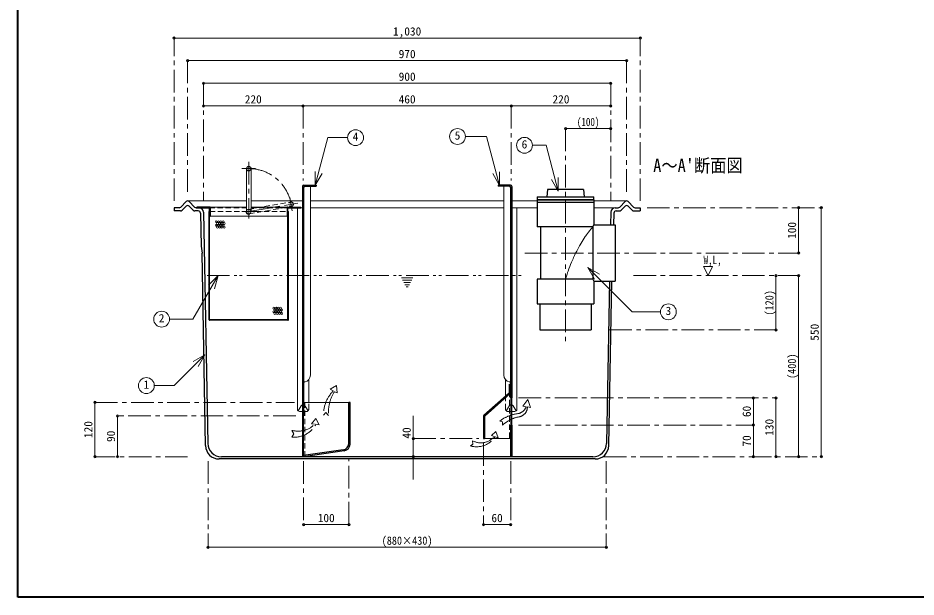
# Model space of a CAD drawing. Units: millimetres at full size, sheet at 1:10. Extents: x -2094 to 1956, y -1414 to 1396.
# Drawn here: x -2094 to -109, y -1414 to -134 of the extents above; entities that cross this region are included whole.
import ezdxf
from ezdxf.enums import TextEntityAlignment as Align

# ---------------------------------------------------------------- set-up
doc = ezdxf.new("R2010")
doc.units = ezdxf.units.MM
doc.header["$LTSCALE"] = 10
doc.header["$PDMODE"] = 32
doc.header["$PDSIZE"] = 5
for name, pattern in [('CHAIN1', [8, 5, -1, 1, -1]), ('DASHED1', [1.8, 1.2, -0.6]), ('DOUBLE_CHAIN1', [8.8, 5, -1, 0.6, -0.6, 0.6, -1])]:
    doc.linetypes.add(name, pattern=pattern)
doc.layers.add('0-0_ﾚｲﾔ1', color=4, linetype='Continuous', lineweight=9)
doc.styles.add('ＭＳ ゴシック', font='')
doc.styles.get('ＭＳ ゴシック').set_extended_font_data('MS Gothic')

msp = doc.modelspace()

# ---------------------------------------------------------------- linework, layer by layer
at = {"layer": '0-0_ﾚｲﾔ1', "color": 1, "lineweight": 40}
for p, q in [((-2093.69, -1413.67), (-2093.69, 1396.33)), ((1956.31, -1413.67), (-2093.69, -1413.67))]:
    msp.add_line(p, q, dxfattribs=at)
at = {"layer": '0-0_ﾚｲﾔ1'}
for p, q in [((-1748.69, -178.67), (-718.69, -178.67)), ((-748.69, -228.67), (-1718.69, -228.67)), ((-1683.69, -278.67), (-783.69, -278.67)), ((-1463.69, -328.67), (-1683.69, -328.67)), ((-1003.69, -328.67), (-1463.69, -328.67)), ((-783.69, -328.67), (-1003.69, -328.67)), ((-883.69, -378.67), (-783.69, -378.67)), ((-1718.69, -538.67), (-1588.69, -538.67)), ((-1670.19, -552.17), (-1588.69, -552.17)), ((-1578.69, -538.67), (-1464.94, -538.67)), ((-1578.69, -552.17), (-1497.19, -552.17)), ((-1476.28, -998.67), (-1476.28, -553.67)), ((-1468.69, -553.67), (-1464.94, -553.67)), ((-1447.44, -538.67), (-1020.69, -538.67)), ((-1447.44, -553.67), (-1020.69, -553.67)), ((-1001.69, -538.67), (-946.19, -538.67)), ((-1001.69, -553.67), (-946.19, -553.67)), ((-991.1, -998.67), (-991.1, -553.67)), ((-821.19, -538.67), (-748.69, -538.67)), ((-821.19, -553.67), (-773.87, -553.67)), ((-368.69, -653.67), (-368.69, -553.67)), ((-318.69, -1103.67), (-318.69, -553.67)), ((-1668.69, -572.17), (-1498.69, -572.17)), ((-418.69, -823.67), (-418.69, -703.67)), ((-368.69, -1103.67), (-368.69, -703.67)), ((-1451.1, -983.67), (-1451.1, -933.49)), ((-1016.28, -969.55), (-1016.28, -933.49)), ((-1923.69, -1103.67), (-1923.69, -983.67)), ((-1474.82, -1002.2), (-1467.95, -991.04)), ((-992.57, -1002.2), (-999.43, -991.04)), ((-468.69, -1033.67), (-468.69, -973.67)), ((-418.69, -973.67), (-418.69, -1103.67)), ((-1471.28, -1003.67), (-1464.94, -1003.67)), ((-996.1, -1003.67), (-1002.44, -1003.67)), ((-1873.69, -1013.67), (-1873.69, -1103.67)), ((-1220.19, -1153.67), (-1220.19, -1013.67)), ((-468.69, -1103.67), (-468.69, -1033.67)), ((-1362.44, -1253.67), (-1462.44, -1253.67)), ((-1004.94, -1253.67), (-1064.94, -1253.67)), ((-1673.69, -1303.67), (-793.69, -1303.67))]:
    msp.add_line(p, q, dxfattribs=at)
at = {"layer": '0-0_ﾚｲﾔ1', "linetype": 'CHAIN1'}
for p, q in [((-1748.69, -538.67), (-1748.69, -178.67)), ((-718.69, -538.67), (-718.69, -178.67)), ((-1718.69, -228.67), (-1718.69, -523.67)), ((-748.69, -228.67), (-748.69, -523.67)), ((-1683.69, -278.67), (-1683.69, -538.67)), ((-783.69, -278.67), (-783.69, -538.67)), ((-1463.69, -328.67), (-1463.69, -493.67)), ((-1003.69, -328.67), (-1003.69, -493.67)), ((-883.69, -378.67), (-883.69, -858.67)), ((-1583.69, -452.17), (-1583.69, -577.17)), ((-1598.69, -467.17), (-1568.69, -467.17)), ((-1487.53, -560.61), (-1492.69, -531.05)), ((-1583.69, -562.17), (-1475.33, -543.25)), ((-703.69, -553.67), (-318.69, -553.67)), ((-1598.69, -562.17), (-1568.69, -562.17)), ((-973.69, -653.67), (-368.69, -653.67)), ((-733.69, -703.67), (-368.69, -703.67)), ((-787.19, -823.67), (-418.69, -823.67)), ((-1923.69, -983.67), (-1482.44, -983.67)), ((-987.44, -973.67), (-418.69, -973.67)), ((-1479.94, -1013.67), (-1873.69, -1013.67)), ((-987.44, -1033.67), (-468.69, -1033.67)), ((-1220.19, -1063.67), (-1074.94, -1063.67)), ((-1064.94, -1073.67), (-1064.94, -1253.67)), ((-1718.69, -1103.67), (-1923.69, -1103.67)), ((-1362.44, -1253.67), (-1362.44, -1108.67)), ((-798.69, -1103.67), (-318.69, -1103.67)), ((-1673.69, -1113.67), (-1673.69, -1303.67)), ((-1462.44, -1113.67), (-1462.44, -1253.67)), ((-1004.94, -1113.67), (-1004.94, -1253.67)), ((-793.69, -1113.67), (-793.69, -1303.67))]:
    msp.add_line(p, q, dxfattribs=at)
at = {"layer": '0-0_ﾚｲﾔ1', "color": 7, "lineweight": 18}
for p, q in [((-1104.88, -396.2), (-1058.34, -396.2)), ((-1029.37, -504.31), (-1058.34, -396.2)), ((-956.98, -415.62), (-926.84, -415.62)), ((-899.65, -517.1), (-926.84, -415.62)), ((-1588.69, -467.17), (-1588.69, -562.17)), ((-1578.69, -467.17), (-1578.69, -562.17)), ((-1436.76, -503.61), (-1436.76, -473.61)), ((-1029.37, -504.31), (-1029.37, -474.31)), ((-1436.76, -503.61), (-1421.76, -477.63)), ((-1029.37, -504.31), (-1044.37, -478.33)), ((-899.65, -517.1), (-914.65, -491.12)), ((-899.65, -517.1), (-899.65, -487.1)), ((-1447.44, -506.17), (-1447.44, -923.67)), ((-1019.94, -506.17), (-1019.94, -923.67)), ((-834.37, -685.37), (-819.37, -711.35)), ((-834.37, -685.37), (-808.39, -700.37)), ((-578.69, -683.67), (-558.69, -683.67)), ((-568.69, -703.67), (-578.69, -683.67)), ((-568.69, -703.67), (-558.69, -683.67)), ((-1651.51, -703.49), (-1707.13, -799.83)), ((-1651.51, -703.49), (-1672.72, -724.7)), ((-1651.51, -703.49), (-1659.27, -732.47)), ((-1758.78, -799.83), (-1707.13, -799.83)), ((-1680.67, -878.65), (-1748.56, -946.53)), ((-1680.67, -878.65), (-1706.66, -893.65)), ((-1680.67, -878.65), (-1695.67, -904.63)), ((-1792.4, -946.53), (-1748.56, -946.53)), ((-1362.44, -983.67), (-1462.44, -983.67)), ((-1004.94, -1033.67), (-1004.94, -973.67)), ((-1002.44, -973.67), (-1002.44, -1033.67)), ((-1464.94, -1103.67), (-1464.94, -1013.67)), ((-1462.44, -1013.67), (-1462.44, -1101.14)), ((-1062.44, -1063.67), (-1004.94, -1063.67))]:
    msp.add_line(p, q, dxfattribs=at)
at = {"layer": '0-0_ﾚｲﾔ1', "color": 5, "lineweight": 25}
for p, q in [((-1464.94, -506.67), (-1464.94, -1013.67)), ((-1462.44, -509.17), (-1462.44, -1013.67)), ((-1461.94, -503.67), (-1434.94, -503.67)), ((-1459.44, -506.17), (-1434.94, -506.17)), ((-1434.94, -503.67), (-1434.94, -506.17)), ((-1032.44, -503.67), (-1032.44, -506.17)), ((-1005.44, -503.67), (-1032.44, -503.67)), ((-1007.94, -506.17), (-1032.44, -506.17)), ((-1004.94, -973.67), (-1004.94, -509.17)), ((-1002.44, -506.67), (-1002.44, -973.67)), ((-923.69, -513.67), (-924.69, -529.67)), ((-843.69, -513.67), (-923.69, -513.67)), ((-843.69, -513.67), (-842.69, -529.67)), ((-946.19, -529.67), (-946.19, -535.17)), ((-946.19, -529.67), (-821.19, -529.67)), ((-946.19, -535.17), (-821.19, -535.17)), ((-821.19, -535.17), (-821.19, -529.67)), ((-1748.69, -553.67), (-1748.69, -560.67)), ((-1737.58, -553.67), (-1748.69, -553.67)), ((-1734.01, -552.16), (-1722.26, -540.17)), ((-1731.07, -559.16), (-1722.26, -550.17)), ((-1703.37, -552.16), (-1715.12, -540.17)), ((-1706.32, -559.16), (-1715.12, -550.17)), ((-1699.8, -553.67), (-1670.94, -553.67)), ((-1698.69, -553.67), (-1698.69, -552.17)), ((-1670.19, -552.17), (-1698.69, -552.17)), ((-1670.19, -800.67), (-1670.19, -554.42)), ((-1668.69, -553.67), (-1668.69, -572.17)), ((-1498.69, -553.67), (-1498.69, -572.17)), ((-1497.19, -552.17), (-1468.69, -552.17)), ((-1497.19, -800.67), (-1497.19, -554.42)), ((-1496.44, -553.67), (-1468.69, -553.67)), ((-1468.69, -553.67), (-1468.69, -552.17)), ((-946.19, -536.17), (-946.19, -596.17)), ((-946.19, -541.17), (-821.19, -541.17)), ((-773.87, -553.67), (-767.58, -553.67)), ((-764.01, -552.16), (-752.26, -540.17)), ((-761.07, -559.16), (-752.26, -550.17)), ((-733.37, -552.16), (-745.12, -540.17)), ((-736.32, -559.16), (-745.12, -550.17)), ((-729.8, -553.67), (-718.69, -553.67)), ((-718.69, -553.67), (-718.69, -560.67)), ((-1734.64, -560.67), (-1748.69, -560.67)), ((-1695.47, -560.67), (-1702.74, -560.67)), ((-1683.51, -563.48), (-1674.23, -1074.21)), ((-1671.19, -562.17), (-1670.19, -562.17)), ((-1671.19, -801.17), (-1671.19, -562.17)), ((-1670.19, -572.17), (-1668.69, -572.17)), ((-1498.69, -572.17), (-1497.19, -572.17)), ((-1497.19, -562.17), (-1496.19, -562.17)), ((-1496.19, -801.17), (-1496.19, -562.17)), ((-783.87, -563.48), (-784.37, -591.17)), ((-776.91, -565.57), (-777.37, -591.17)), ((-771.91, -560.67), (-764.64, -560.67)), ((-732.74, -560.67), (-718.69, -560.67)), ((-773.69, -591.17), (-773.69, -716.17)), ((-823.69, -596.17), (-946.19, -596.17)), ((-938.69, -596.17), (-938.69, -711.17)), ((-823.69, -596.17), (-823.69, -711.17)), ((-1679.14, -1079.21), (-1686.87, -653.67)), ((-946.19, -711.17), (-946.19, -766.17)), ((-823.69, -711.17), (-946.19, -711.17)), ((-823.69, -711.17), (-821.19, -716.17)), ((-821.19, -716.17), (-821.19, -766.17)), ((-821.19, -716.17), (-773.69, -716.17)), ((-786.65, -716.17), (-793.16, -1074.21)), ((-788.25, -1079.21), (-781.64, -716.17)), ((-946.19, -766.17), (-821.19, -766.17)), ((-827.19, -766.17), (-827.19, -823.67)), ((-1497.19, -802.17), (-1670.19, -802.17)), ((-1497.69, -801.17), (-1669.69, -801.17)), ((-1007.44, -943.67), (-1004.94, -943.67)), ((-1007.44, -960.31), (-1007.44, -943.67)), ((-1063.94, -1012.1), (-1008.44, -962.55)), ((-1061.44, -1013.22), (-1005.94, -963.67)), ((-1359.94, -983.67), (-1362.44, -983.67)), ((-1362.44, -1073.54), (-1362.44, -983.67)), ((-1359.94, -1075.7), (-1359.94, -983.67)), ((-1004.94, -973.67), (-1002.44, -973.67)), ((-1462.44, -1013.67), (-1464.94, -1013.67)), ((-1064.94, -1014.34), (-1064.94, -1063.67)), ((-1062.44, -1015.46), (-1062.44, -1063.67)), ((-1004.94, -1033.67), (-1002.44, -1033.67)), ((-1004.94, -1103.67), (-1004.94, -1033.67)), ((-1002.44, -1033.67), (-1002.44, -1103.67)), ((-1064.94, -1063.67), (-1062.44, -1063.67)), ((-1372.77, -1090.54), (-1462.44, -1103.67)), ((-1375.27, -1088.38), (-1462.38, -1101.13)), ((-818.24, -1108.67), (-1649.14, -1108.67)), ((-823.15, -1103.67), (-1644.23, -1103.67))]:
    msp.add_line(p, q, dxfattribs=at)
at = {"layer": '0-0_ﾚｲﾔ1', "linetype": 'DASHED1'}
for p, q in [((-1670.94, -553.67), (-1588.69, -553.67)), ((-1584.55, -557.24), (-1490.97, -540.9)), ((-1582.83, -567.09), (-1489.25, -550.76)), ((-1578.69, -553.67), (-1496.44, -553.67)), ((-1670.19, -562.17), (-1598.69, -562.17)), ((-1568.69, -562.17), (-1497.19, -562.17)), ((-1016.28, -998.67), (-1016.28, -969.55)), ((-1007.44, -960.31), (-1007.44, -1063.67)), ((-1459.94, -983.67), (-1459.94, -1103.3)), ((-1452.57, -1002.2), (-1459.43, -991.04)), ((-1451.1, -998.67), (-1451.1, -983.67)), ((-1014.82, -1002.2), (-1007.95, -991.04)), ((-1456.1, -1003.67), (-1464.94, -1003.67)), ((-1011.28, -1003.67), (-1002.44, -1003.67))]:
    msp.add_line(p, q, dxfattribs=at)
at = {"layer": '0-0_ﾚｲﾔ1', "linetype": 'DOUBLE_CHAIN1'}
for p, q in [((-1675.96, -703.67), (-973.69, -703.67)), ((-1246.19, -708.67), (-1221.19, -708.67)), ((-1243.69, -713.67), (-1223.69, -713.67)), ((-1241.19, -718.67), (-1226.19, -718.67)), ((-1238.69, -723.67), (-1228.69, -723.67)), ((-1236.19, -728.67), (-1231.19, -728.67)), ((-1403.75, -954.51), (-1389.62, -946.48)), ((-1396.88, -957.94), (-1403.75, -954.51)), ((-978.23, -991.74), (-966.76, -977.63)), ((-970.74, -993.41), (-978.23, -991.74)), ((-1418.65, -1012.18), (-1413.3, -1006.07)), ((-1407.57, -1012.57), (-1413.3, -1006.07)), ((-1427.84, -1032.89), (-1435.52, -1019.43)), ((-1029.05, -1025.12), (-1022.94, -1026.74)), ((-1022.91, -1033.64), (-1022.94, -1026.74)), ((-1488.19, -1045.49), (-1484.22, -1053.48)), ((-1435.48, -1032.12), (-1427.84, -1032.89)), ((-1047.52, -1057.09), (-1037.37, -1047.83)), ((-1488.58, -1060.39), (-1484.22, -1053.48)), ((-1088.99, -1068.45), (-1088.55, -1075.84)), ((-1041.26, -1058.9), (-1047.52, -1057.09)), ((-1093.93, -1079.7), (-1088.55, -1075.84))]:
    msp.add_line(p, q, dxfattribs=at)
at = {"layer": '0-0_ﾚｲﾔ1', "color": 7, "lineweight": 18}
for points in [[(-1436.76, -503.61), (-1408.67, -398.76), (-1365.15, -398.76)], [(-834.37, -685.37), (-736.17, -783.57), (-673.88, -783.57)]]:
    msp.add_lwpolyline(points, dxfattribs=at)
at = {"layer": '0-0_ﾚｲﾔ1', "color": 5, "lineweight": 25}
for points in [[(-946.19, -536.17), (-821.19, -536.17), (-821.19, -591.17)], [(-1690.48, -565.57), (-1689.15, -638.67), (-1686.87, -653.67)], [(-823.69, -596.17), (-821.19, -591.17), (-773.69, -591.17)], [(-940.19, -766.17), (-940.19, -823.67), (-827.19, -823.67)]]:
    msp.add_lwpolyline(points, dxfattribs=at)
at = {"layer": '0-0_ﾚｲﾔ1'}
msp.add_lwpolyline([(-823.69, -596.17), (-825.17, -597.95), (-827.71, -601.04), (-830.23, -604.13), (-832.71, -607.26), (-835.15, -610.41), (-837.54, -613.61), (-838.88, -615.49), (-840.3, -617.52), (-842.67, -621.06), (-844.96, -624.66), (-847.19, -628.3), (-849.35, -631.99), (-851.47, -635.7), (-852.68, -637.86), (-854.13, -640.5), (-856.58, -645.07), (-858.98, -649.66), (-861.32, -654.29), (-863.6, -658.95), (-865.82, -663.63), (-867.08, -666.36), (-868.33, -669.14), (-870.43, -673.95), (-872.46, -678.79), (-874.41, -683.67), (-876.27, -688.58), (-878.05, -693.52), (-879.03, -696.4), (-879.49, -697.78), (-880.27, -700.17), (-881.04, -702.57), (-881.79, -704.96), (-882.53, -707.37), (-883.27, -709.77), (-883.69, -711.17)], dxfattribs=at)
at = {"layer": '0-0_ﾚｲﾔ1', "linetype": 'DOUBLE_CHAIN1'}
for points in [[(-1394.59, -960.24), (-1388.47, -962.53), (-1389.62, -946.48)], [(-968.01, -993.41), (-961.18, -994.69), (-966.76, -977.63)], [(-1438.16, -1032.12), (-1445.41, -1031.2), (-1435.52, -1019.43)], [(-1039.38, -1059.75), (-1032.81, -1062.09), (-1037.37, -1047.83)]]:
    msp.add_lwpolyline(points, dxfattribs=at)
at = {"layer": '0-0_ﾚｲﾔ1', "color": 7, "lineweight": 18}
for centre in [(-1347.65, -398.76), (-1122.38, -396.2), (-974.48, -415.62), (-656.38, -783.57), (-1776.28, -799.83), (-1809.9, -946.53)]:
    msp.add_circle(centre, 17.5, dxfattribs=at)
at = {"layer": '0-0_ﾚｲﾔ1', "color": 5, "lineweight": 25}
msp.add_circle((-1583.69, -467.17), 5, dxfattribs=at)
at = {"layer": '0-0_ﾚｲﾔ1', "linetype": 'DASHED1'}
msp.add_circle((-1490.11, -545.83), 5, dxfattribs=at)
at = {"layer": '0-0_ﾚｲﾔ1'}
for centre in [(-1655.39, -584.48), (-1655.39, -592.48), (-1652.89, -588.48), (-1652.89, -596.48), (-1650.39, -584.48), (-1650.39, -592.48), (-1647.89, -588.48), (-1647.89, -596.48), (-1645.39, -584.48), (-1645.39, -592.48), (-1642.89, -588.48), (-1642.89, -596.48), (-1640.39, -584.48), (-1640.39, -592.48), (-1637.89, -588.48), (-1637.89, -596.48), (-1528.47, -775.37), (-1523.47, -775.37), (-1518.47, -775.37), (-1513.47, -775.37), (-1528.47, -783.37), (-1525.97, -779.37), (-1525.97, -787.37), (-1523.47, -783.37), (-1520.97, -779.37), (-1520.97, -787.37), (-1518.47, -783.37), (-1515.97, -779.37), (-1515.97, -787.37), (-1513.47, -783.37), (-1510.97, -779.37), (-1510.97, -787.37)]:
    msp.add_circle(centre, 2, dxfattribs=at)
at = {"layer": '0-0_ﾚｲﾔ1', "linetype": 'CHAIN1'}
msp.add_arc((-1583.69, -562.17), 95, 9.90103, 90, dxfattribs=at)
at = {"layer": '0-0_ﾚｲﾔ1', "color": 5, "lineweight": 25}
for centre, radius, start, end in [((-1461.94, -506.67), 3, 90, 180), ((-1459.44, -509.17), 3, 90, 180), ((-1007.94, -509.17), 3, 0, 90), ((-1005.44, -506.67), 3, 0, 90), ((-1737.58, -548.67), 5, 270, 315.6053), ((-1718.69, -543.67), 5, 44.3947, 135.6053), ((-1718.69, -553.67), 5, 44.3947, 135.6053), ((-1699.8, -548.67), 5, 224.3947, 270), ((-1693.51, -563.67), 10, 1.04163, 90), ((-1670.94, -554.42), 0.75, 0, 90), ((-1670.19, -553.67), 1.5, 0, 90), ((-1497.19, -553.67), 1.5, 90, 180), ((-1496.44, -554.42), 0.75, 90, 180), ((-773.87, -563.67), 10, 90, 178.95837), ((-767.58, -548.67), 5, 270, 315.6053), ((-748.69, -543.67), 5, 44.3947, 135.6053), ((-748.69, -553.67), 5, 44.3947, 135.6053), ((-729.8, -548.67), 5, 224.3947, 270), ((-1734.64, -555.67), 5, 270, 315.6053), ((-1702.74, -555.67), 5, 224.3947, 270), ((-1695.47, -565.67), 5, 1.04163, 90), ((-771.91, -565.67), 5, 90, 178.95837), ((-764.64, -555.67), 5, 270, 315.6053), ((-732.74, -555.67), 5, 224.3947, 270), ((-1670.19, -801.17), 1, 180, 270), ((-1669.69, -800.67), 0.5, 180, 270), ((-1497.69, -800.67), 0.5, 270, 0), ((-1497.19, -801.17), 1, 270, 0), ((-1010.44, -960.31), 3, 311.7603, 0), ((-1007.94, -961.43), 3, 311.7603, 0), ((-1061.94, -1014.34), 3, 131.7603, 180), ((-1059.44, -1015.46), 3, 131.7603, 180), ((-1649.14, -1078.67), 30, 181.04163, 270), ((-1644.23, -1073.67), 30, 181.04163, 270), ((-1377.44, -1073.54), 15, 278.32565, 0), ((-1374.94, -1075.7), 15, 278.32565, 0), ((-823.15, -1073.67), 30, 270, 358.95837), ((-818.24, -1078.67), 30, 270, 358.95837), ((-1461.94, -1104.1), 3, 98.32565, 171.71764)]:
    msp.add_arc(centre, radius, start, end, dxfattribs=at)
at = {"layer": '0-0_ﾚｲﾔ1', "linetype": 'DASHED1'}
for centre, radius, start, end in [((-1583.69, -562.17), 6, 180, 0), ((-1583.69, -562.17), 5, 0, 180), ((-1463.69, -993.67), 5, 31.61007, 104.47751), ((-1003.69, -993.67), 5, 75.52249, 148.38993), ((-1456.1, -998.67), 5, 270, 0), ((-1011.28, -998.67), 5, 180, 270)]:
    msp.add_arc(centre, radius, start, end, dxfattribs=at)
at = {"layer": '0-0_ﾚｲﾔ1', "color": 7, "lineweight": 18}
for centre, radius, start, end in [((-1583.69, -562.17), 5, 180, 0), ((-1462.44, -923.67), 15, 279.59407, 0), ((-1004.94, -923.67), 15, 180, 260.40593), ((-1459.44, -941.41), 3, 99.59407, 180), ((-1007.94, -941.41), 3, 0, 80.40593)]:
    msp.add_arc(centre, radius, start, end, dxfattribs=at)
at = {"layer": '0-0_ﾚｲﾔ1', "linetype": 'DOUBLE_CHAIN1'}
for centre, radius, start, end in [((-1341.72, -1011.57), 76.93, 135.80346, 180.45465), ((-1320.79, -1006.33), 87, 148.01161, 184.1128), ((-978.88, -1089.06), 81.28, 96.31627, 128.11619), ((-993.32, -984.72), 24.2, 283.14613, 338.95284), ((-989.92, -993.97), 21.91, 284.20956, 1.46733), ((-972.15, -1090.14), 75.95, 99.38505, 131.93483), ((-1483.39, -1006.13), 54.51, 264.54319, 331.51617), ((-1474.84, -995.15), 52.08, 255.14126, 314.77601), ((-1080.08, -1033.02), 48.7, 253.46971, 326.69764), ((-1070.87, -1034.92), 38.11, 241.61478, 321.00508)]:
    msp.add_arc(centre, radius, start, end, dxfattribs=at)
at = {"layer": '0-0_ﾚｲﾔ1'}
for centre, start, end in [((-1463.69, -993.67), 104.47751, 148.38993), ((-1003.69, -993.67), 31.61007, 75.52249), ((-1471.28, -998.67), 180, 270), ((-996.1, -998.67), 270, 0)]:
    msp.add_arc(centre, 5, start, end, dxfattribs=at)
at = {"layer": '0-0_ﾚｲﾔ1', "color": 1}
for p in [(-1748.69, -178.67), (-718.69, -178.67), (-1718.69, -228.67), (-748.69, -228.67), (-1683.69, -278.67), (-783.69, -278.67), (-1683.69, -328.67), (-1463.69, -328.67), (-1003.69, -328.67), (-783.69, -328.67), (-883.69, -378.67), (-783.69, -378.67), (-368.69, -553.67), (-318.69, -553.67), (-368.69, -653.67), (-418.69, -703.67), (-368.69, -703.67), (-418.69, -823.67), (-468.69, -973.67), (-418.69, -973.67), (-1923.69, -983.67), (-1873.69, -1013.67), (-468.69, -1033.67), (-1220.19, -1063.67), (-1923.69, -1103.67), (-1873.69, -1103.67), (-1220.19, -1103.67), (-468.69, -1103.67), (-418.69, -1103.67), (-368.69, -1103.67), (-318.69, -1103.67), (-1462.44, -1253.67), (-1362.44, -1253.67), (-1064.94, -1253.67), (-1004.94, -1253.67), (-1673.69, -1303.67), (-793.69, -1303.67)]:
    msp.add_point(p, dxfattribs=at)

# ---------------------------------------------------------------- texts
at = {"layer": '0-0_ﾚｲﾔ1', "color": 7, "style": 'ＭＳ ゴシック'}
for s, p in [('1,030', (-1264.94, -178.67)), ('970', (-1252.44, -228.67)), ('900', (-1252.44, -278.67)), ('220', (-1592.44, -328.67)), ('460', (-1252.44, -328.67)), ('220', (-912.44, -328.67)), ('4', (-1353.9, -411.26)), ('5', (-1128.63, -408.7)), ('6', (-980.73, -428.12)), ('3', (-662.63, -796.07)), ('2', (-1782.53, -812.33)), ('1', (-1816.15, -959.03)), ('100', (-1431.19, -1253.67)), ('60', (-1047.44, -1253.67))]:
    msp.add_text(s, height=18.33, dxfattribs=at).set_placement(p, align=Align.BOTTOM_LEFT)
for s, height, width, p in [('(100)', 18.33, 0.8, (-858.69, -378.67)), ("A～A'断面図", 29.33, 0.9, (-689.94, -483.67)), ('W,L,', 18.33, 0.8, (-578.69, -683.67)), ('(880×430)', 18.33, 0.9, (-1289.94, -1303.67))]:
    msp.add_text(s, height=height, dxfattribs=dict(at, width=width)).set_placement(p, align=Align.BOTTOM_LEFT)
for s, p in [('100', (-368.69, -622.42)), ('550', (-318.69, -847.42)), ('60', (-468.69, -1016.17)), ('120', (-1923.69, -1062.42)), ('130', (-418.69, -1057.42)), ('90', (-1873.69, -1071.17)), ('40', (-1220.19, -1063.67)), ('70', (-468.69, -1081.17))]:
    msp.add_text(s, height=18.33, rotation=90, dxfattribs=at).set_placement(p, align=Align.BOTTOM_LEFT)
at = {"layer": '0-0_ﾚｲﾔ1', "color": 7, "style": 'ＭＳ ゴシック', "width": 0.9}
for s, p in [('(120)', (-418.69, -791.79)), ('(400)', (-368.69, -931.79))]:
    msp.add_text(s, height=18.33, rotation=90, dxfattribs=at).set_placement(p, align=Align.BOTTOM_LEFT)

doc.saveas('drawing.dxf')
